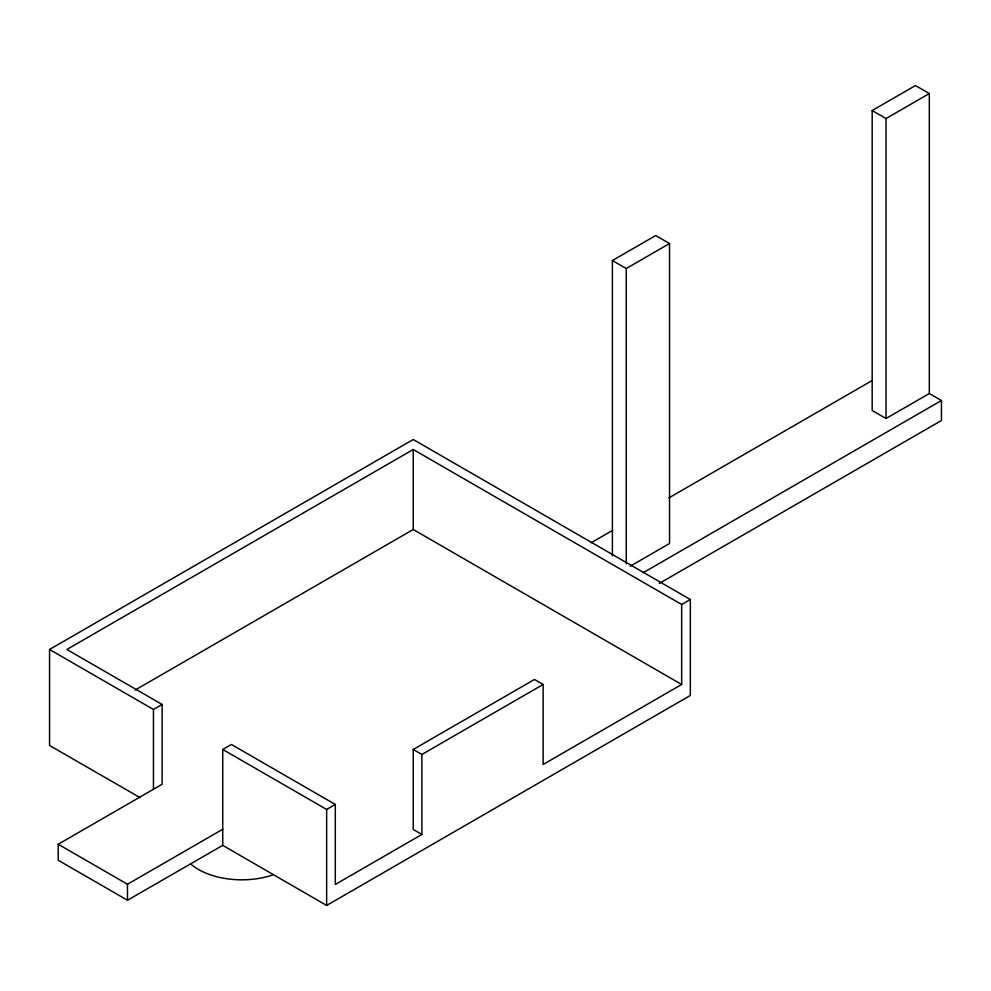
<?xml version="1.0" encoding="UTF-8"?>
<svg xmlns="http://www.w3.org/2000/svg" width="991" height="991" viewBox="0 0 991 991"><rect width="100%" height="100%" fill="white"/><g stroke="black" fill="none" stroke-linecap="round" stroke-linejoin="round"><path stroke-width="1.49" d="M612.401 555.852L612.401 260.534L655.695 235.536L669.544 243.526L669.544 543.502L630.189 566.22M872.179 110.546L915.473 85.548L929.323 93.55L929.323 393.514L886.028 418.512L872.179 410.509L872.179 110.546L886.028 118.548L929.323 93.55M612.401 260.534L626.25 268.524L669.544 243.526M140.14 797.681L49.55 745.467L49.55 649.477L413.235 439.509L690.331 599.493L690.331 695.471L326.646 905.452L222.74 845.36L222.74 749.469L231.399 744.464L335.305 804.457L335.305 884.455L421.893 834.459L421.893 754.473L543.13 684.471L543.13 764.47L681.672 684.484L681.672 604.485L413.235 449.505L66.868 649.477L162.115 704.477L162.115 784.265L58.209 844.258L58.209 860.25L127.48 900.249L222.74 845.36M135.073 690.095L413.235 529.504L681.672 684.484M49.55 649.477L153.456 709.469L162.115 704.477M591.33 542.659L612.723 530.309M668.875 497.891L872.117 380.556M643.283 572.662L941.45 400.513L941.45 420.506L659.325 583.389M58.209 844.258L127.48 884.257L222.74 829.256M421.893 834.459L413.235 829.455L413.235 749.469L534.471 679.479L543.13 684.471M222.74 749.469L326.646 809.461L335.305 804.457M681.672 604.485L690.331 599.493M929.323 393.514L941.45 400.513M413.235 749.469L421.893 754.473M886.028 118.548L886.028 418.512M626.25 268.524L626.25 563.854M413.235 449.505L413.235 529.504M326.646 809.461L326.646 905.452M153.456 709.469L153.456 789.27M127.48 884.257L127.48 900.249M272.401 875.078A61.231 35.354 0 0 1 190.867 864.09"/></g></svg>
